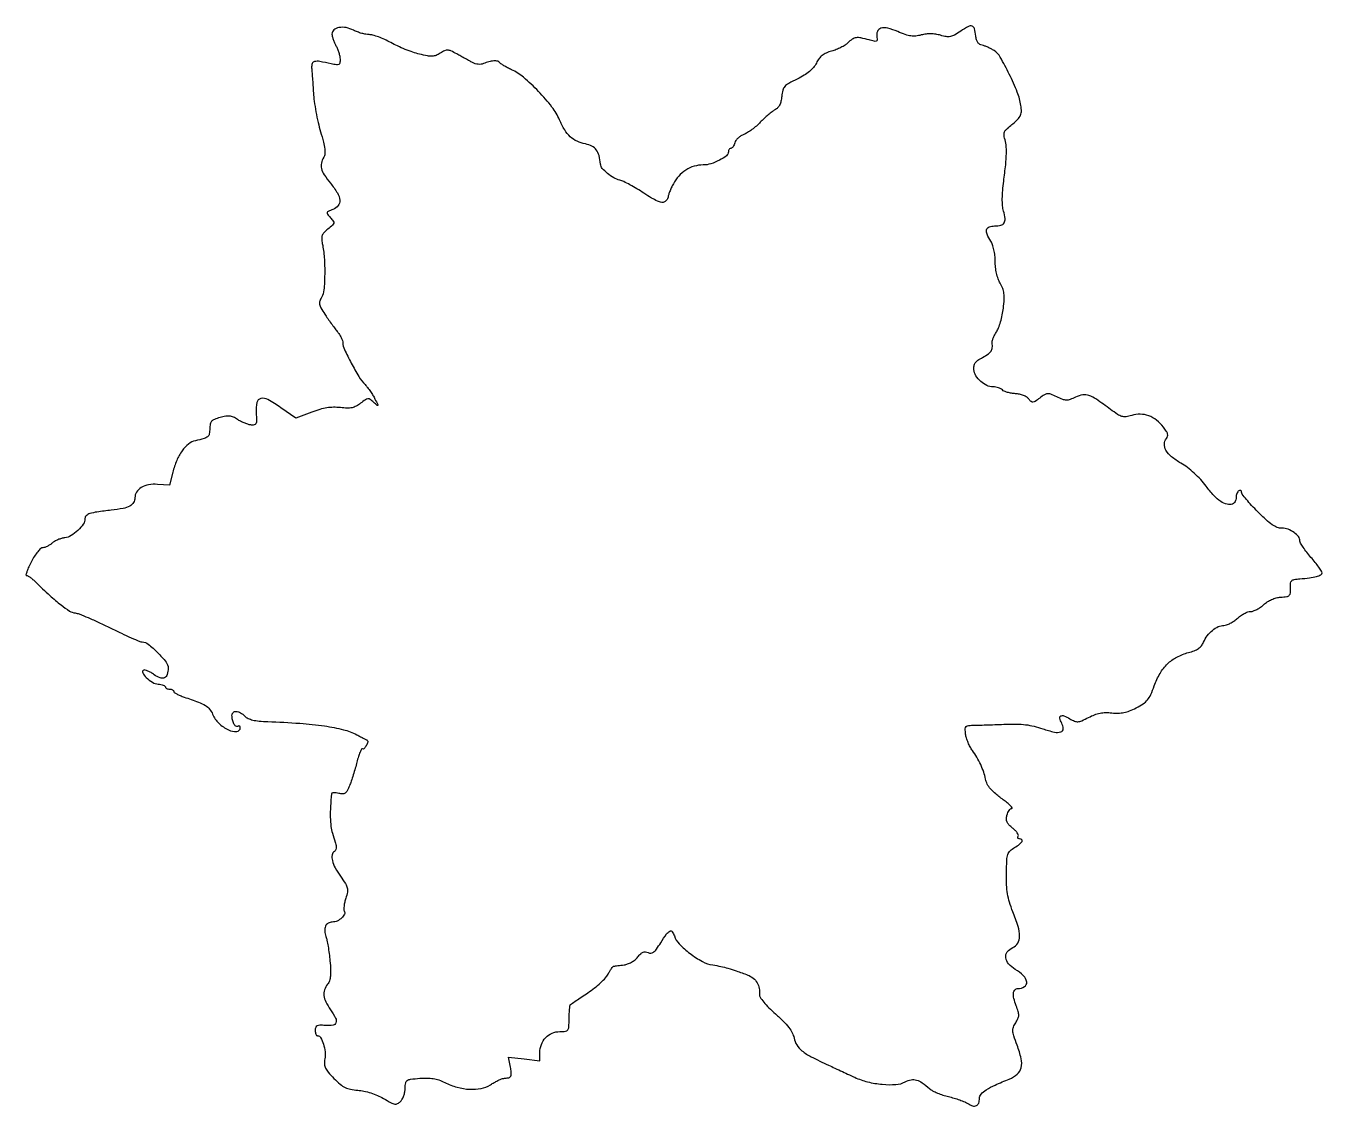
# Model space of a CAD drawing. Extents: x 1 to 468, y 1 to 390.
import ezdxf

# ---------------------------------------------------------------- set-up
doc = ezdxf.new("R2010")
doc.units = 0

msp = doc.modelspace()

# ---------------------------------------------------------------- linework, layer by layer
msp.add_lwpolyline([(337.71653, 388.236279, -0.019849), (335.488169, 386.859011, -0.078425), (333.98284, 386.296911, -0.091794), (332.501869, 386.270595, -0.033131), (330.444244, 386.75573, 0.034071), (328.707052, 387.161874, 0.036153), (326.965054, 387.317811, 0.036357), (325.227842, 387.22099, 0.035275), (323.504906, 386.873743, -0.041929), (321.52113, 386.501284, -0.060956), (319.742813, 386.536817, -0.048743), (317.75306, 387.021948, -0.017427), (315.027747, 388.083409, 0.038222), (311.41279, 389.321016, 0.130727), (308.949233, 389.304911, 0.24054), (307.675076, 388.144691, 0.138452), (307.494833, 386.026831, -0.060542), (307.562124, 385.057598, -0.308826), (307.251808, 384.649982, -0.13857), (306.508514, 384.616027, -0.012392), (304.681598, 385.091316, 0.018388), (301.746028, 385.817569, 0.085472), (300.008054, 385.878814, 0.115662), (298.618797, 385.346984, 0.047408), (297.052747, 384.052747, -0.054269), (296.02966, 383.230538, -0.023966), (294.522893, 382.366597, -0.023381), (292.822561, 381.595138, -0.029045), (291.174915, 381.0471, 0.035754), (289.225028, 380.369374, 0.064208), (287.769169, 379.508076, 0.068305), (286.638495, 378.346535, 0.046161), (285.681563, 376.761933, -0.05848), (284.658037, 375.157497, -0.047176), (283.220662, 373.701479, -0.03983), (281.299633, 372.336001, -0.023301), (278.809396, 371.002199, 0.014191), (275.702207, 369.410081, 0.084632), (274.280618, 368.282064, 0.120779), (273.55887, 366.931474, 0.041889), (273.189812, 364.737591, -0.033837), (272.923917, 362.985166, -0.061986), (272.440052, 361.626135, -0.074728), (271.71703, 360.602661, -0.07896), (270.737221, 359.859365, 0.039465), (269.702116, 359.195476, 0.013373), (268.30526, 358.075288, 0.013204), (266.821488, 356.749914, 0.014797), (265.466687, 355.396001, -0.024368), (264.066238, 354.049032, -0.019853), (262.44492, 352.744601, -0.020294), (260.852891, 351.661904, -0.048369), (259.572511, 351.027569, 0.050631), (258.475815, 350.478056, 0.045233), (257.46628, 349.700878, 0.047911), (256.685492, 348.825891, 0.094541), (256.2866, 347.98796, -0.039123), (256.022593, 347.227093, -0.050658), (255.659958, 346.583963, -0.060175), (255.259267, 346.140575, -0.180868), (254.883369, 346, 0.139923), (254.546002, 345.903704, 0.099361), (254.257632, 345.632812, 0.084799), (254.062282, 345.227763, 0.06889), (253.993677, 344.75, -0.232426), (253.281671, 343.319388, -0.043095), (250.727966, 341.696502, -0.044519), (247.632453, 340.420462, -0.075648), (244.869301, 340, 0.071404), (241.625515, 339.534387, 0.069319), (238.607895, 338.173936, 0.068336), (236.041151, 336.018901, 0.066138), (234.117028, 333.229393, 0.01016), (233.390495, 331.730814, 0.012752), (232.78142, 330.312426, 0.010949), (232.330747, 329.108551, 0.091481), (232.242006, 328.536314, -0.115929), (232.153386, 328.104071, -0.050979), (231.85387, 327.598597, -0.046695), (231.410766, 327.103574, -0.046187), (230.881972, 326.697347, -0.194654), (229.921776, 326.524358, -0.048724), (228.371757, 327.009994, -0.034144), (226.276558, 328.07232, -0.012814), (223.491412, 329.830683, 0.011408), (220.999129, 331.413965, 0.011947), (218.474739, 332.856806, 0.011675), (216.239934, 333.997654, 0.050732), (214.843052, 334.503255, -0.06758), (212.607106, 335.398549, -0.044485), (210.324039, 336.976368, -0.044824), (208.519088, 338.77349, -0.151908), (207.88465, 340.288955, 0.039024), (207.340597, 343.402885, 0.098065), (206.350079, 345.471963, 0.116836), (204.769846, 346.792719, 0.069644), (202.434954, 347.578181, -0.061135), (199.390181, 348.545332, -0.080461), (196.972602, 350.164933, -0.06962), (194.950629, 352.660477, -0.034258), (193.084001, 356.304034, 0.06481), (190.360862, 360.905182, 0.024931), (185.490416, 366.529513, 0.024752), (180.121638, 371.60947, 0.070543), (175.792478, 374.36857, -0.012394), (174.334915, 375.075082, -0.015532), (173.021925, 375.804695, -0.013747), (171.968893, 376.473364, -0.106393), (171.567115, 376.891406, 0.208006), (170.804454, 377.421111, 0.0639), (169.374941, 377.52029, 0.052165), (167.582415, 377.226243, 0.0384), (165.68623, 376.547825, -0.076305), (164.803756, 376.305457, -0.053126), (163.768923, 376.295554, -0.050294), (162.692648, 376.510462, -0.050993), (161.68623, 376.93536, -0.000331), (160.608173, 377.527173, -0.00013), (159.125683, 378.342785, -0.000129), (157.524532, 379.224764, -0.000162), (156.0395, 380.043904, 0.016249), (153.920977, 381.125104, 0.097916), (152.727993, 381.422354, 0.124747), (151.648697, 381.204437, 0.033162), (150.107389, 380.334709, -0.047871), (148.572076, 379.526859, -0.085117), (147.181252, 379.21748, -0.059173), (145.444684, 379.33776, -0.013585), (142.56789, 379.96456, -0.022924), (140.250652, 380.649839, -0.012228), (137.450955, 381.696724, -0.012149), (134.638326, 382.907769, -0.018502), (132.265149, 384.106936, 0.018579), (130.072783, 385.214318, 0.018848), (127.814622, 386.150163, 0.019013), (125.794371, 386.81331, 0.0699), (124.465489, 387, -0.046369), (123.264891, 387.111581, -0.022208), (121.755792, 387.464529, -0.021798), (120.201241, 387.97581, -0.028986), (118.842636, 388.581376, 0.070824), (116.159148, 389.518076, 0.091681), (113.556913, 389.548196, 0.129219), (111.717531, 388.708418, 0.230444), (111.035435, 387.230948, 0.056216), (111.14734, 386.393139, 0.022041), (111.480268, 385.274091, 0.021484), (111.950318, 384.084159, 0.025041), (112.5, 383, -0.033332), (113.04996, 381.869231, -0.023552), (113.519732, 380.536719, -0.023879), (113.849045, 379.214511, -0.045389), (113.964565, 378.125, -0.04052), (113.876166, 376.78912, -0.242748), (113.481926, 376.240793, -0.158879), (112.67827, 376.114368, -0.016009), (110.75, 376.487426, 0.011115), (106.636099, 377.325183, 0.09716), (104.782726, 377.297293, 0.259213), (103.929009, 376.554516, 0.110129), (103.728712, 375, -0.004713), (103.841096, 373.629249, -0.001097), (104.003083, 371.325, -0.001131), (104.177719, 368.671875, -0.001109), (104.34157, 366, 0.020599), (104.645895, 362.973672, 0.010535), (105.263481, 359.20625, 0.01045), (106.064024, 355.345389, 0.015451), (106.94055, 352, -0.009509), (107.968764, 348.257609, -0.031665), (108.439556, 345.753056, -0.049851), (108.479828, 343.993097, -0.120253), (108.077692, 342.763569, 0.08206), (107.217559, 340.681154, 0.121086), (107.243248, 338.712623, 0.08391), (108.245247, 336.477726, 0.024398), (110.5, 333.434695, -0.033704), (113.007061, 329.916196, -0.115622), (113.887907, 327.271317, -0.197514), (113.289965, 325.329711, -0.130412), (111.368023, 323.949823, 0.01494), (109.737618, 323.273531, 0.220357), (109.341789, 322.816663, 0.240654), (109.453235, 322.24389, 0.017769), (110.51464, 320.983823, -0.028358), (111.528039, 319.727721, -0.213624), (111.676956, 318.997739, -0.158352), (111.249391, 318.274282, -0.014102), (109.603374, 316.902654, 0.032665), (108.211232, 315.652222, 0.101664), (107.533147, 314.596718, 0.106457), (107.342693, 313.388062, 0.037774), (107.573159, 311.643405, -0.034949), (108.263322, 306.636486, -0.020329), (108.423868, 300.569495, -0.017109), (108.150298, 294.922832, -0.113972), (107.297939, 292.258168, 0.055958), (106.678957, 290.889605, 0.125611), (106.60764, 289.759818, 0.083117), (107.090771, 288.447385, 0.015617), (108.432411, 286.258168, 0.006014), (109.525472, 284.636428, 0.004458), (110.770926, 282.869587, 0.004506), (111.976785, 281.222436, 0.010125), (112.927876, 280, -0.028311), (113.705544, 278.92177, -0.02733), (114.366437, 277.750142, -0.028412), (114.831931, 276.655666, -0.083151), (114.977764, 275.851546, 0.107111), (115.520149, 273.50225, 0.011985), (117.991709, 268.566841, 0.015077), (120.759847, 263.714114, 0.050413), (122.97266, 260.798971, -0.023394), (123.888969, 259.718227, -0.013412), (124.895608, 258.336557, -0.013379), (125.835064, 256.890255, -0.021645), (126.546058, 255.607221, -0.001777), (127.546283, 253.584255, -0.218939), (127.55313, 253.305516, -0.50991), (127.380859, 253.266778, -0.003416), (126.049943, 254.454802, 0.030969), (124.800177, 255.452373, 0.174603), (123.989545, 255.673242, 0.132361), (123.102102, 255.356418, 0.015106), (121.376453, 254.081478, -0.041535), (119.779538, 253.027238, -0.071525), (118.289825, 252.470475, -0.060857), (116.541559, 252.306896, -0.022698), (114.077737, 252.488703, 0.033158), (111.630925, 252.617903, 0.034877), (109.230164, 252.417546, 0.031435), (106.674394, 251.857187, 0.019406), (103.750139, 250.896252), (98.000278, 248.756254), (92.605543, 252.47175, 0.023677), (87.911102, 255.387369, 0.178895), (85.374871, 255.782064, 0.305016), (83.996802, 254.386334, 0.059741), (83.745843, 250.678921, -0.009391), (83.840928, 247.795962, -0.110085), (83.613345, 246.701942, -0.25878), (83.003042, 246.247582, -0.068859), (81.745843, 246.2526, -0.043445), (80.704443, 246.494602, -0.020663), (79.413603, 246.975305, -0.020304), (78.096878, 247.592636, -0.027106), (76.960039, 248.263641, 0.041472), (75.491289, 249.074652, 0.078999), (74.19213, 249.425752, 0.06882), (72.731369, 249.380239, 0.025213), (70.710039, 248.930383, 0.024618), (68.66697, 248.256444, 0.114554), (67.646601, 247.564397, 0.1421), (67.150952, 246.574975, 0.045555), (67, 244.921611, -0.04635), (66.824513, 243.03261, -0.173827), (66.232214, 242.020512, -0.108103), (64.950059, 241.350183, -0.012852), (61.816394, 240.581134, 0.118973), (59.348746, 239.383672, 0.064794), (57.033377, 236.91204, 0.054722), (55.069659, 233.434316, 0.040064), (53.654767, 229.229683), (52.474657, 224.5), (48.151277, 224.827112, 0.061068), (44.936201, 224.677608, 0.092552), (42.316424, 223.712308, 0.115996), (40.617264, 222.069399, 0.143796), (40, 219.967457, -0.139067), (39.512189, 218.247512, -0.134681), (38.189503, 217.014508, -0.073826), (35.713635, 216.15209, -0.01881), (31.5, 215.51446, 0.006566), (26.326376, 214.860679, 0.04241), (23.762322, 214.277597, 0.105822), (22.469481, 213.538681, 0.213326), (22, 212.488376, -0.151834), (21.391297, 210.530083, -0.052031), (19.439899, 208.244562, -0.051839), (16.979631, 206.348734, -0.111362), (14.72746, 205.574426, 0.042952), (13.534123, 205.338499, 0.029921), (12.239415, 204.879257, 0.030298), (11.041547, 204.283889, 0.053482), (10.149285, 203.635101, -0.037164), (9.345113, 203.00934, -0.032826), (8.424028, 202.480311, -0.034294), (7.527474, 202.114751, -0.079819), (6.813232, 202, 0.191751), (6.064618, 201.701946, 0.030856), (4.971158, 200.53125, 0.030317), (3.795044, 198.91476, 0.022451), (2.689852, 197, 0.0121), (1.752795, 195.081695, 0.022123), (1.097403, 193.46875, 0.020987), (0.720207, 192.248284, 0.491897), (0.911516, 192, -0.138829), (1.36109, 191.872719, -0.018546), (2.188639, 191.319975, -0.020284), (3.140156, 190.571493, -0.015782), (4.113636, 189.68502, 0.007531), (9.36596, 184.741167, 0.018957), (13.376915, 181.347789, 0.023565), (16.457994, 179.161397, 0.115686), (18.455872, 178.455387, -0.065944), (19.92213, 178.094964, -0.007061), (23.173342, 176.770488, -0.008594), (27.012295, 175.064578, -0.006815), (31.10179, 173.094273, 0.004866), (35.112705, 171.142532, 0.006967), (38.709414, 169.496443, 0.004063), (41.759124, 168.181259, 0.100089), (42.655541, 168, -0.172273), (44.800763, 167.238265, -0.026716), (48.194617, 164.165335, -0.026795), (51.241639, 160.746707, -0.170218), (52, 158.583638, -0.072273), (51.666143, 156.286003, -0.212457), (50.65126, 155.098734, -0.205459), (49.060731, 155.035792, -0.067832), (46.965432, 156.183678, 0.024236), (45.829925, 156.940966, 0.030554), (44.708837, 157.522655, 0.031581), (43.740915, 157.880801, 0.16012), (43.173433, 157.865877, 0.455199), (42.801921, 156.915427, 0.07977), (44.108616, 155.163771, 0.056967), (46.328118, 153.452343, 0.11563), (48.413571, 152.777844, -0.02836), (49.404387, 152.638944, -0.042922), (50.240236, 152.396983, -0.051713), (50.828208, 152.097646, -0.254426), (51, 151.781892, 0.184599), (51.114089, 151.483403, 0.090271), (51.440625, 151.229681, 0.070131), (51.926014, 151.05772, 0.050153), (52.5, 151, -0.051303), (53.073945, 150.940954, -0.071236), (53.559375, 150.765261, -0.09129), (53.885687, 150.505903, -0.181234), (54, 150.200888, 0.246739), (54.199748, 149.820756, 0.024692), (55.101563, 149.26313, 0.026517), (56.313249, 148.675727, 0.017894), (57.75, 148.130675, -0.00759), (62.90478, 146.295708, -0.046534), (65.443013, 145.069078, -0.087617), (66.942822, 143.75906, -0.07146), (68.031871, 141.923057, 0.105107), (70.224018, 138.733505, 0.077663), (73.758348, 136.293734, 0.131983), (76.717593, 135.73465, 0.392205), (78, 137.118034, 0.101381), (77.930682, 137.456391, 0.177787), (77.737031, 137.66176, 0.167356), (77.446588, 137.700092, 0.088519), (77.104785, 137.564761, -0.317261), (76.398849, 137.607775, -0.103586), (75.69793, 138.458636, -0.068429), (75.176009, 139.906436, -0.052385), (75, 141.581787, -0.214652), (75.449724, 142.581082, -0.201892), (76.512612, 142.941105, -0.115859), (78.043457, 142.463316, -0.062877), (79.610654, 141.25, 0.089767), (80.795335, 140.43019, 0.048407), (82.480165, 139.853939, 0.035124), (84.784073, 139.476001, 0.014606), (87.932083, 139.276887, -0.008979), (99.490997, 138.676283, -0.019095), (108.392318, 137.710678, -0.024475), (115.188226, 136.367126, -0.058229), (120, 134.553479, -0.001857), (121.360946, 133.844105, -0.002723), (122.552227, 133.209225, -0.001297), (123.561098, 132.6611, -0.049594), (123.773539, 132.515952, -0.307353), (123.95061, 131.890578, -0.04682), (123.400873, 130.639545, -0.049001), (122.644127, 129.546415, -0.370968), (122.071472, 129.455828, 0.430473), (121.723081, 129.363365, 0.02416), (121.18136, 128.242119, 0.024982), (120.601622, 126.662777, 0.014147), (120.050905, 124.700084, -0.008086), (119.452406, 122.463209, -0.006217), (118.729365, 120.04061, -0.00629), (117.996447, 117.791759, -0.014856), (117.379836, 116.14029, -0.023543), (116.537691, 114.323866, -0.119472), (115.80822, 113.49051, -0.162137), (114.898581, 113.216603, -0.05428), (113.505187, 113.409342, 0.028213), (112.538615, 113.594725, 0.046813), (111.709877, 113.627496, 0.062402), (111.119744, 113.520916, 0.296452), (110.911414, 113.269052, 0.013526), (110.513155, 108.736103, 0.020684), (110.437317, 104.791393, 0.024095), (110.669192, 101.499347, 0.050655), (111.227366, 99, -0.007538), (112.232926, 95.815627, -0.046756), (112.568633, 94.136693, -0.109433), (112.452338, 93.121826, -0.172977), (111.910933, 92.444954, 0.222301), (111.095561, 91.199709, 0.096037), (111.195474, 89.172283, 0.063526), (112.21261, 86.531152, 0.032089), (114.106509, 83.501218, -0.014275), (115.899186, 80.848279, -0.081693), (116.562745, 79.290467, -0.107099), (116.601936, 77.799059, -0.032927), (116.035409, 75.607291, 0.022679), (115.63117, 74.165885, 0.027635), (115.390212, 72.785511, 0.028029), (115.319011, 71.629569, 0.140679), (115.492658, 71.01188, -0.253612), (115.559183, 69.842436, -0.095734), (114.561019, 68.475758, -0.080193), (112.920385, 67.379503, -0.107667), (111.178417, 67, 0.134432), (109.682669, 66.590445, 0.157537), (108.712503, 65.492668, 0.123626), (108.430127, 63.79957, 0.068471), (108.884932, 61.741316, -0.039107), (109.243804, 60.474365, -0.00861), (109.650203, 58.249012, -0.008906), (110.030894, 55.652876, -0.00846), (110.326224, 53, -0.012411), (110.552105, 49.737574, -0.036384), (110.488097, 47.486731, -0.053681), (110.1402, 45.841792, -0.083255), (109.469344, 44.55887, 0.075671), (108.363192, 42.518983, 0.11555), (108.131683, 40.52783, 0.089132), (108.808647, 38.276752, 0.031588), (110.52469, 35.368479, -0.026734), (112.363728, 32.319729, -0.205629), (112.5002, 30.693418, -0.287636), (111.433688, 29.815409, -0.047281), (108.641051, 29.720098, 0.018826), (106.684882, 29.764567, 0.108704), (105.684109, 29.528685, 0.195788), (105.176114, 28.967937, 0.087571), (105, 27.970098, 0.040699), (105.061503, 27.21578, 0.060098), (105.246599, 26.578716, 0.079031), (105.51832, 26.145841, 0.216416), (105.839485, 26, -0.273285), (106.9673, 25.333816, -0.049579), (107.964182, 23.006102, -0.048702), (108.563566, 20.16937, -0.07321), (108.474576, 17.646224, 0.054991), (108.343365, 15.815346, 0.099836), (108.694869, 14.36224, 0.069596), (109.687597, 12.831434, 0.016342), (111.767187, 10.585542, 0.022033), (114.005865, 8.512152, 0.061443), (115.793551, 7.340162, 0.067332), (117.71586, 6.696504, 0.03065), (120.350036, 6.359189, -0.035808), (122.578048, 6.050518, -0.025424), (125.016601, 5.401581, -0.024973), (127.435386, 4.488764, -0.029832), (129.606776, 3.384557, 0.009603), (132.358163, 1.842342, 0.081047), (133.697782, 1.383578, 0.165436), (134.6917, 1.543673, 0.074586), (135.767083, 2.338512, 0.074712), (136.391411, 3.183645, 0.037282), (136.925942, 4.404887, 0.03596), (137.30056, 5.779018, 0.043979), (137.441887, 7.102735, -0.039469), (137.628078, 9.009133, -0.202228), (138.194213, 9.882112, -0.119133), (139.402454, 10.335859, -0.010313), (142.69892, 10.671517, -0.023438), (145.339773, 10.761292, -0.037803), (147.58007, 10.562604, -0.040934), (149.632787, 10.047522, -0.034551), (151.69892, 9.181885, 0.048036), (156.177706, 7.445636, 0.055467), (160.693562, 6.702937, 0.061285), (164.832855, 6.994129, 0.091652), (168.197208, 8.320146, -0.009329), (169.535053, 9.121322, -0.011201), (170.823555, 9.822758, -0.009977), (171.928761, 10.365063, -0.070401), (172.5, 10.539044, -0.003623), (172.975045, 10.609784, -0.001729), (173.586748, 10.694192, -0.001714), (174.226373, 10.777969, -0.002439), (174.795313, 10.847686, 0.193408), (175.343914, 11.146782, 0.13346), (175.638557, 11.799196, 0.067609), (175.665129, 12.913773, 0.01857), (175.405101, 14.654161), (174.719577, 18.308321), (180.359788, 17.645425), (186, 16.982529), (186, 19.88048, -0.090072), (186.536116, 22.832363, -0.0991), (188.070615, 25.297003, -0.102323), (190.388852, 26.925658, -0.10248), (193.161647, 27.5, 0.028484), (195.242751, 27.618652, 0.211424), (196.078336, 28.108927, 0.142485), (196.455018, 29.172424, 0.011), (196.563116, 32.229783, -0.008538), (196.618963, 34.06513, -0.012821), (196.736027, 35.662911, -0.007687), (196.886981, 36.979582, -0.206779), (197.063116, 37.275203, -0.007514), (197.389252, 37.503448, -0.000145), (199.088228, 38.654109, -0.000351), (201.072655, 39.995225, -0.000235), (203.343616, 41.526114, 0.018991), (205.685694, 43.236081, 0.018989), (207.891339, 45.118884, 0.019213), (209.686448, 46.905374, 0.068139), (210.619296, 48.230693, -0.017603), (211.220642, 49.299597, -0.023627), (211.84346, 50.22001, -0.021934), (212.414262, 50.917265, -0.172891), (212.77568, 51.11402, -0.007043), (213.213295, 51.176605, -0.000949), (214.134638, 51.293373, -0.001095), (215.227184, 51.427302, -0.000922), (216.384788, 51.564468, 0.063783), (217.63648, 51.875413, 0.038652), (219.014135, 52.537756, 0.038164), (220.301687, 53.421846, 0.053861), (221.284777, 54.40536, -0.029658), (222.354363, 55.584153, -0.093938), (223.237521, 56.172037, -0.13337), (224.088645, 56.287471, -0.090502), (225.025016, 55.986612, 0.139196), (226.0309, 55.767182, 0.151166), (226.965717, 56.121072, 0.072421), (228.025443, 57.226587, 0.013996), (229.57444, 59.5317, -0.011803), (231.68812, 62.70713, -0.122778), (232.862429, 63.72791, -0.367928), (233.73553, 63.519907, -0.081298), (234.488694, 62.035622, 0.117278), (236.250514, 59.101922, 0.036439), (240.130854, 55.673521, 0.037057), (244.577481, 52.781062, 0.088056), (248.300655, 51.518348, -0.013742), (251.204585, 50.993521, -0.018134), (253.815322, 50.347579, -0.014423), (256.790766, 49.402147, -0.005199), (260.966746, 47.892454, -0.081542), (262.911093, 46.779141, -0.088365), (264.334939, 45.128551, -0.088391), (265.101009, 43.088268, -0.081647), (265.145635, 40.849458, 0.188933), (265.367957, 39.901917, 0.02264), (266.692537, 38.15661, 0.023597), (268.577921, 36.098623, 0.015043), (270.949704, 33.880774, -0.014203), (273.839133, 31.187956, -0.034352), (275.770566, 29.001397, -0.046675), (276.987504, 27.06708, -0.070827), (277.624448, 25.188328, 0.094743), (278.614262, 22.669054, 0.084952), (280.493881, 20.580466, 0.048196), (283.850324, 18.418676, 0.010677), (290, 15.413639, -0.000078), (292.39817, 14.304107, -0.000057), (295.059375, 13.072002, -0.000058), (297.579404, 11.904554, -0.000128), (299.5, 11.013935, 0.04808), (304.162689, 9.373089, 0.0378), (309.447592, 8.483714, 0.038884), (314.352816, 8.417827, 0.103607), (317.708814, 9.349422, -0.0701), (319.876156, 10.10946, -0.117165), (321.797458, 10.04034, -0.088506), (323.845394, 9.061716, -0.027828), (326.500401, 6.923603, 0.061538), (327.596962, 6.156062, 0.021908), (329.326973, 5.333214, 0.021354), (331.324352, 4.587197, 0.023577), (333.313698, 4.041751, -0.016396), (335.317431, 3.523168, -0.014702), (337.357992, 2.857253, -0.014917), (339.154027, 2.150956, -0.043911), (340.322974, 1.524035, 0.070435), (342.029886, 0.721702, 0.184822), (343.358042, 0.810496, 0.202598), (344.207775, 1.743474, 0.084941), (344.5, 3.45122, -0.18952), (345.087323, 4.945064, -0.06174), (346.935762, 6.496545, -0.0378), (350.132244, 8.240258, -0.011498), (355.214409, 10.393938, 0.083959), (358.108589, 12.149955, 0.158355), (359.507363, 14.463437, 0.114224), (359.514681, 17.723698, 0.033214), (358.060861, 22.566881, -0.008984), (356.835531, 26.030231, -0.064736), (356.496977, 27.764451, -0.111388), (356.711829, 29.109834, -0.049997), (357.543284, 30.706404, 0.036887), (358.370753, 32.198654, 0.101513), (358.644002, 33.364474, 0.081919), (358.463516, 34.687557, 0.018631), (357.714182, 36.831041, -0.031567), (356.874459, 39.448414, -0.086999), (356.732162, 41.373649, -0.163787), (357.25876, 42.538813, -0.204925), (358.333333, 43.015313, 0.135864), (360.730294, 43.712878, 0.295789), (361.515539, 45.370745, 0.168), (360.363213, 47.663477, 0.059855), (357.410696, 49.92019, -0.077039), (354.972129, 51.91982, -0.155076), (353.962625, 54.165269, -0.193044), (354.52924, 56.240063, -0.124457), (356.5, 57.818046, 0.153105), (358.285135, 59.420026, 0.134163), (358.953039, 61.844315, 0.075334), (358.415822, 65.440693, 0.021827), (356.527167, 70.740863, -0.020802), (355.300595, 74.160845, -0.033871), (354.582655, 77.158869, -0.031348), (354.243682, 80.386073, -0.015005), (354.193783, 84.555406, -0.007098), (354.348858, 89.364415, -0.065395), (354.715488, 91.413686, -0.12963), (355.530533, 92.698064, -0.057662), (357.160293, 93.892135, 0.02882), (358.951624, 95.052341, 0.104915), (359.849826, 96.057292, 0.355234), (359.745445, 96.694542, 0.183462), (358.940983, 97, -0.097369), (358.580847, 97.070803, -0.174932), (358.360062, 97.270228, -0.170641), (358.314381, 97.568847, -0.092096), (358.450511, 97.919925, 0.239125), (358.492158, 98.413737, 0.054484), (358.081746, 99.17554, 0.044932), (357.359679, 100.045409, 0.030423), (356.396759, 100.902549, -0.033841), (355.127068, 102.048394, -0.089992), (354.450696, 103.059734, -0.105826), (354.232492, 104.14116, -0.058601), (354.406283, 105.482624, -0.039786), (354.731389, 106.446098, -0.051529), (355.184734, 107.260521, -0.061424), (355.690158, 107.821228, -0.180552), (356.169091, 108, 0.583792), (356.294369, 108.221898, 0.057831), (355.822213, 108.832275, 0.029218), (354.82022, 109.744325, 0.012938), (353.400038, 110.833276, -0.014572), (350.36291, 113.177859, -0.04229), (348.461586, 115.025532, -0.06049), (347.306847, 116.734054, -0.071313), (346.672751, 118.578484, 0.036151), (346.013924, 121.044978, 0.024236), (344.925945, 123.75516, 0.023667), (343.537742, 126.437771, 0.027952), (341.970241, 128.826381, -0.036811), (341.148749, 130.127845, -0.02419), (340.391991, 131.730763, -0.024351), (339.804014, 133.371903, -0.042387), (339.501869, 134.785236, -0.0243), (339.351415, 136.727778, -0.210336), (339.67059, 137.513353, -0.175577), (340.502077, 137.887304, -0.01611), (342.800888, 137.985771, 0.004236), (344.720311, 138.022367, 0.001301), (347.616511, 138.109682, 0.001302), (350.857287, 138.224276, 0.001427), (354, 138.352578, -0.015821), (357.863974, 138.399014, -0.026047), (361.122489, 138.164966, -0.02815), (364.151989, 137.613471, -0.023196), (367.306824, 136.696927, 0.024697), (371.48853, 135.495654, 0.13181), (373.841575, 135.570406, 0.335602), (374.664536, 136.700666, 0.118846), (374.127824, 138.761158, -0.058806), (373.454319, 140.477623, -0.346902), (373.815092, 141.304564, -0.225163), (374.956288, 141.36013, -0.034834), (377.037217, 140.318944, 0.032793), (378.771932, 139.442123, 0.118781), (379.982996, 139.239237, 0.088944), (381.338845, 139.582398, 0.013794), (383.838981, 140.799055, -0.028986), (385.974486, 141.7592, -0.043152), (387.943518, 142.321829, -0.044059), (389.948882, 142.531162, -0.031972), (392.19208, 142.423466, 0.03332), (394.485385, 142.319555, 0.045337), (396.542287, 142.550784, 0.042461), (398.62345, 143.166005, 0.024744), (401, 144.23238, 0.028857), (403.515595, 145.702781, 0.074765), (405.068559, 147.109157, 0.066729), (406.237266, 149.005226, 0.01957), (407.508913, 152.189164, -0.04702), (409.585885, 156.660879, -0.067819), (412.270781, 160.09033, -0.071305), (415.662564, 162.556962, -0.058933), (419.835317, 164.169053, 0.028059), (421.929116, 164.832939, 0.059209), (423.437253, 165.620831, 0.073112), (424.512446, 166.613823, 0.069588), (425.277901, 167.890198, -0.059878), (426.618848, 170.227512, -0.059317), (428.479145, 172.188815, -0.064317), (430.573835, 173.516337, -0.106866), (432.603977, 173.977764, 0.085202), (433.599865, 174.159563, 0.033294), (434.882315, 174.727843, 0.031762), (436.218044, 175.541619, 0.034194), (437.405499, 176.5, -0.035221), (438.595899, 177.456731, -0.032489), (439.940369, 178.265625, -0.034081), (441.235171, 178.826137, -0.085307), (442.246803, 179, 0.084958), (443.249589, 179.171628, 0.035411), (444.512687, 179.720322, 0.03374), (445.812476, 180.513753, 0.037136), (446.950066, 181.45216, -0.04747), (448.253745, 182.483128, -0.040756), (449.794997, 183.310725, -0.04053), (451.459716, 183.881486, -0.045541), (453.130911, 184.148205, 0.0205), (455.270482, 184.380699, 0.152956), (456.178394, 184.822402, 0.183727), (456.584743, 185.661369, 0.032241), (456.626126, 187.446045, -0.032177), (456.666977, 189.217443, -0.178219), (457.066241, 190.06526, -0.154055), (457.956323, 190.519891, -0.022391), (460, 190.769943, 0.013228), (463.487408, 191.131937, 0.034293), (465.963557, 191.629869, 0.04841), (467.550922, 192.234164, 0.284931), (468, 192.958232, 0.148267), (467.830235, 193.518147, 0.009106), (466.825, 194.96568, 0.012899), (465.532347, 196.662564, 0.009157), (464, 198.5, -0.012722), (462.46809, 200.363767, -0.016804), (461.175, 202.141264, -0.014246), (460.203797, 203.667084, -0.135405), (460, 204.405832, 0.164857), (459.467287, 205.977601, 0.075198), (457.88711, 207.50108, 0.068913), (455.739201, 208.617695, 0.085659), (453.524026, 209, -0.09589), (451.861425, 209.321811, -0.053966), (450.041339, 210.293133, -0.035941), (447.82669, 212.04733, -0.012076), (444.852767, 214.907488, -0.009073), (442.610438, 217.254463, -0.013053), (440.71925, 219.417913, -0.008808), (439.237034, 221.271102, -0.165747), (439, 221.966505, 0.097331), (438.923038, 222.358119, 0.174904), (438.70625, 222.598225, 0.170672), (438.381636, 222.647949, 0.092131), (438, 222.5, 0.106804), (437.616623, 222.130938, 0.051141), (437.29375, 221.524778, 0.04742), (437.074119, 220.79535, 0.049465), (437, 220.047972, -0.063015), (436.906783, 219.311272, -0.061164), (436.632812, 218.61301, -0.066309), (436.228164, 218.056276, -0.112043), (435.75, 217.73839, -0.156362), (433.763328, 217.632311, -0.084576), (431.510982, 218.653362, -0.058279), (428.993958, 220.820297, -0.026108), (426.205378, 224.189601, 0.026923), (424.256743, 226.53625, 0.021442), (421.919176, 228.853751, 0.02176), (419.445644, 230.914859, 0.031944), (417.089757, 232.483123, -0.039824), (413.721817, 234.802409, -0.090018), (411.714209, 237.144843, -0.139313), (411.14174, 239.366582, -0.168586), (411.893453, 241.371618, 0.10991), (412.302427, 242.169252, 0.127199), (412.303963, 243.020964, 0.080395), (411.851316, 244.057646, 0.023602), (410.839934, 245.476362, 0.060207), (408.331234, 247.978106, 0.078087), (405.497087, 249.555544, 0.083084), (402.460314, 250.127739, 0.079727), (399.35643, 249.694555, -0.03908), (397.317974, 249.239441, -0.104404), (395.839906, 249.337897, -0.077363), (394.276841, 250.052836, -0.015125), (391.739401, 251.840135, 0.009582), (386.646519, 255.512546, 0.067034), (383.923, 256.90186, 0.126769), (381.715004, 257.091438, 0.07124), (379.134612, 256.268332, -0.024081), (377.151982, 255.423379, -0.092401), (375.835899, 255.196874, -0.087619), (374.49042, 255.453735, -0.020388), (372.367005, 256.36203, 0.016858), (370.16087, 257.324187, 0.111432), (368.979996, 257.509425, 0.1265), (367.9038, 257.155155, 0.024214), (366.213277, 255.953123, -0.013262), (364.574224, 254.732794, -0.130785), (363.774419, 254.43778, -0.216442), (363.12663, 254.661857, -0.045053), (362.311891, 255.588141, 0.096484), (361.569474, 256.275697, 0.043869), (360.382818, 256.874002, 0.040453), (358.953468, 257.313733, 0.039259), (357.457506, 257.523197, -0.026533), (355.996824, 257.689984, -0.027735), (354.58387, 258.009212, -0.028815), (353.402555, 258.420808, -0.098445), (352.729142, 258.870858, 0.076162), (352.139326, 259.303952, 0.038358), (351.288603, 259.668315, 0.036963), (350.331827, 259.916791, 0.045079), (349.410784, 260, -0.108093), (347.130215, 260.498854, -0.074963), (344.915705, 261.950818, -0.074998), (343.228711, 263.990289, -0.108432), (342.483568, 266.199148, -0.066169), (342.515091, 267.580789, -0.11516), (342.942772, 268.638433, -0.088373), (343.88944, 269.576675, -0.027667), (345.599462, 270.623497, 0.022809), (347.698262, 271.880464, 0.100212), (348.714538, 272.895884, 0.130572), (349.115958, 274.081791, 0.050486), (349.056175, 275.830434, -0.100744), (349.101466, 276.518295, -0.027613), (349.446804, 277.554238, -0.026736), (349.977821, 278.710744, -0.02504), (350.639852, 279.830434, 0.05602), (351.366889, 281.254236, 0.019667), (352.092034, 283.436116, 0.019242), (352.707537, 285.918399, 0.021349), (353.10569, 288.356343, 0.015469), (353.384762, 291.510065, 0.045686), (353.310921, 293.682043, 0.058869), (352.865187, 295.480915, 0.041987), (351.972127, 297.356343, -0.046902), (351.228304, 298.958682, -0.028902), (350.647216, 300.95626, -0.02763), (350.272817, 303.136708, -0.029477), (350.151929, 305.298345, 0.028), (350.043509, 307.34544, 0.026302), (349.706935, 309.411474, 0.027586), (349.20309, 311.237401, 0.063998), (348.583333, 312.513161, -0.039543), (347.222917, 314.997511, -0.167674), (347.073258, 316.661624, -0.25079), (347.970674, 317.656362, -0.086551), (349.940983, 318, 0.055725), (352.234761, 318.256437, 0.205489), (353.389294, 319.094702, 0.16796), (353.7108, 320.643767, 0.035322), (353.1565, 323.395372, -0.046928), (352.816425, 325.311927, -0.021767), (352.719535, 327.840507, -0.019102), (352.849145, 330.823201, -0.013481), (353.212773, 334.158808, 0.007212), (353.933898, 340.083377, 0.021135), (354.198652, 344.186545, 0.030641), (354.079765, 347.226209, 0.057149), (353.555857, 349.630753, -0.059119), (353.335767, 350.660304, -0.088307), (353.412478, 351.575153, -0.090454), (353.797123, 352.391704, -0.064989), (354.486228, 353.130753, 0.010417), (357.792093, 355.980258, 0.076072), (359.114324, 357.59306, 0.12573), (359.577571, 359.175873, 0.048082), (359.435395, 361.484133, 0.05537), (358.129765, 366.234346, 0.019283), (355.248993, 372.730138, 0.016066), (351.9967, 378.855387, 0.118174), (349.741099, 381.250069, 0.023223), (348.707795, 381.86051, 0.017648), (347.524192, 382.434993, 0.01795), (346.373489, 382.895514, 0.039288), (345.458319, 383.145108, -0.097762), (344.576334, 383.50007, -0.099444), (343.901595, 384.161933, -0.080271), (343.43624, 385.159203, -0.041908), (343.173053, 386.508551, 0.034519), (342.694989, 389.167824, 0.259945), (341.850154, 390.064721, 0.20562), (340.484466, 389.929157, 0.022194)], format="xyb", close=True)

doc.saveas('drawing.dxf')
